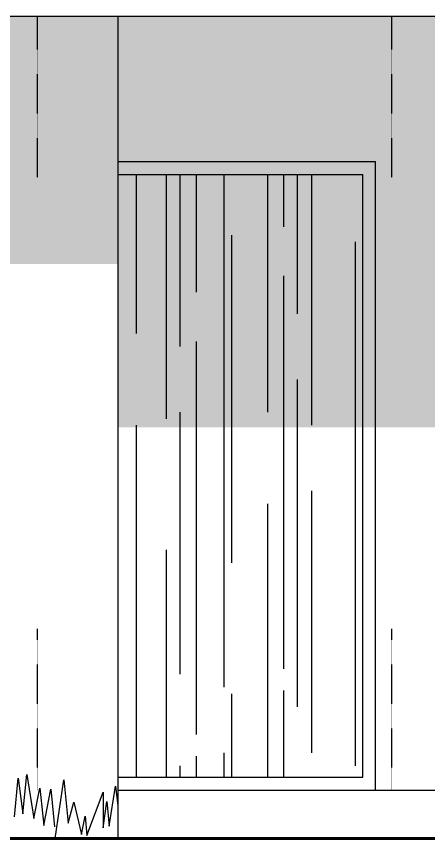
# Model space of a CAD drawing. Header units: millimetres. Extents: x -249630 to 95394, y -188036 to 109963.
# Drawn here: x -92539 to -90939, y -17362 to -14175 of the extents above; entities that cross this region are included whole.
import ezdxf

# ---------------------------------------------------------------- set-up
doc = ezdxf.new("R2010")
doc.units = ezdxf.units.MM
doc.linetypes.add('DASHED2', pattern=[9.525, 6.35, -3.175])
for name, color, linetype in [('04', 4, 'Continuous'), ('05', 5, 'Continuous'), ('Layer1', 2, 'Continuous'), ('Layer2', 8, 'Continuous'), ('Layer5', 84, 'Continuous'), ('Layer8', 8, 'Continuous'), ('SOMBRA', 252, 'Continuous'), ('VEREDA', 1, 'Continuous')]:
    doc.layers.add(name, color=color, linetype=linetype)
doc.layers.add('MUROS', color=6, linetype='Continuous', lineweight=60)

msp = doc.modelspace()

# ---------------------------------------------------------------- hatches: boundary and pattern name
at = {"layer": 'Layer2'}
h = msp.add_hatch(dxfattribs=at)
h.set_pattern_fill('AR-RROOF', color=256, scale=10, angle=90, style=0)
h.set_pattern_definition([(90, (-230894.77, -222643.12), (-254, 558.8), [3810, -508, 1270, -254]), (90, (-231021.77, -222305.3), (-337.82, -254), [762, -83.82, 1524, -190.5]), (90, (-231110.67, -222516.12), (-170.18, 1320.8), [2032, -355.6, 1016, -254])])
h.paths.add_polyline_path([(-91194.961, -14787.024), (-92144.961, -14787.024), (-92144.961, -17124.524), (-91194.961, -17124.524)])
at = {"layer": 'SOMBRA'}
msp.add_hatch(color=252, dxfattribs=at).paths.add_polyline_path([(-87769.961, -14174.524), (-97457.461, -14174.524), (-96837.147, -15133.734), (-92144.961, -15133.734), (-92144.961, -15768.274), (-88082.461, -15768.274), (-88082.461, -15133.734), (-87769.961, -15133.734)])

# ---------------------------------------------------------------- linework, layer by layer
at = {"layer": '04'}
msp.add_line((-92144.961, -14174.524), (-92144.961, -17362.024), dxfattribs=at)
at = {"layer": '05'}
for p, q in [((-91082.461, -14174.524), (-97457.461, -14174.524)), ((-87769.961, -14174.524), (-91082.461, -14174.524))]:
    msp.add_line(p, q, dxfattribs=at)
at = {"layer": 'Layer1'}
msp.add_line((-91144.961, -17174.524), (-91144.961, -14737.024), dxfattribs=at)
for points in [[(-92144.961, -14737.024), (-91144.961, -14737.024)], [(-92144.961, -17174.524), (-91144.961, -17174.524)]]:
    msp.add_lwpolyline(points, dxfattribs=at)
at = {"layer": 'Layer5'}
for points in [[(-92546.336, -17277.899), (-92531.356, -17128.244), (-92513.38, -17265.927), (-92498.4, -17113.278), (-92471.437, -17283.886), (-92447.469, -17167.154), (-92432.489, -17310.824), (-92405.526, -17170.147), (-92390.546, -17316.81)], [(-92387.947, -17362.024), (-92355.3, -17134.388), (-92337.325, -17302.003), (-92316.353, -17221.189), (-92286.393, -17346.9), (-92271.413, -17275.065), (-92265.422, -17349.893), (-92202.506, -17182.278), (-92202.506, -17319.962), (-92187.526, -17218.196), (-92178.539, -17313.975), (-92154.571, -17158.333), (-92144.961, -17235.141)]]:
    msp.add_lwpolyline(points, dxfattribs=at)
at = {"layer": 'Layer8', "linetype": 'DASHED2', "ltscale": 0.025}
for points in [[(-92457.461, -14799.524), (-92457.461, -14174.524)], [(-91082.461, -14799.524), (-91082.461, -14174.524)], [(-92457.461, -17174.524), (-92457.461, -16549.524)], [(-91082.461, -17174.524), (-91082.461, -16549.524)]]:
    msp.add_lwpolyline(points, dxfattribs=at)
at = {"layer": 'MUROS'}
msp.add_lwpolyline([(-97269.961, -17362.024), (-84894.961, -17362.024)], dxfattribs=at)
at = {"layer": 'VEREDA'}
for points in [[(-92144.961, -14787.024), (-91194.961, -14787.024)], [(-92144.961, -17124.524), (-91194.961, -17124.524), (-91194.961, -14787.024)], [(-92144.961, -17174.524), (-90894.961, -17174.524)]]:
    msp.add_lwpolyline(points, dxfattribs=at)

doc.saveas('drawing.dxf')
